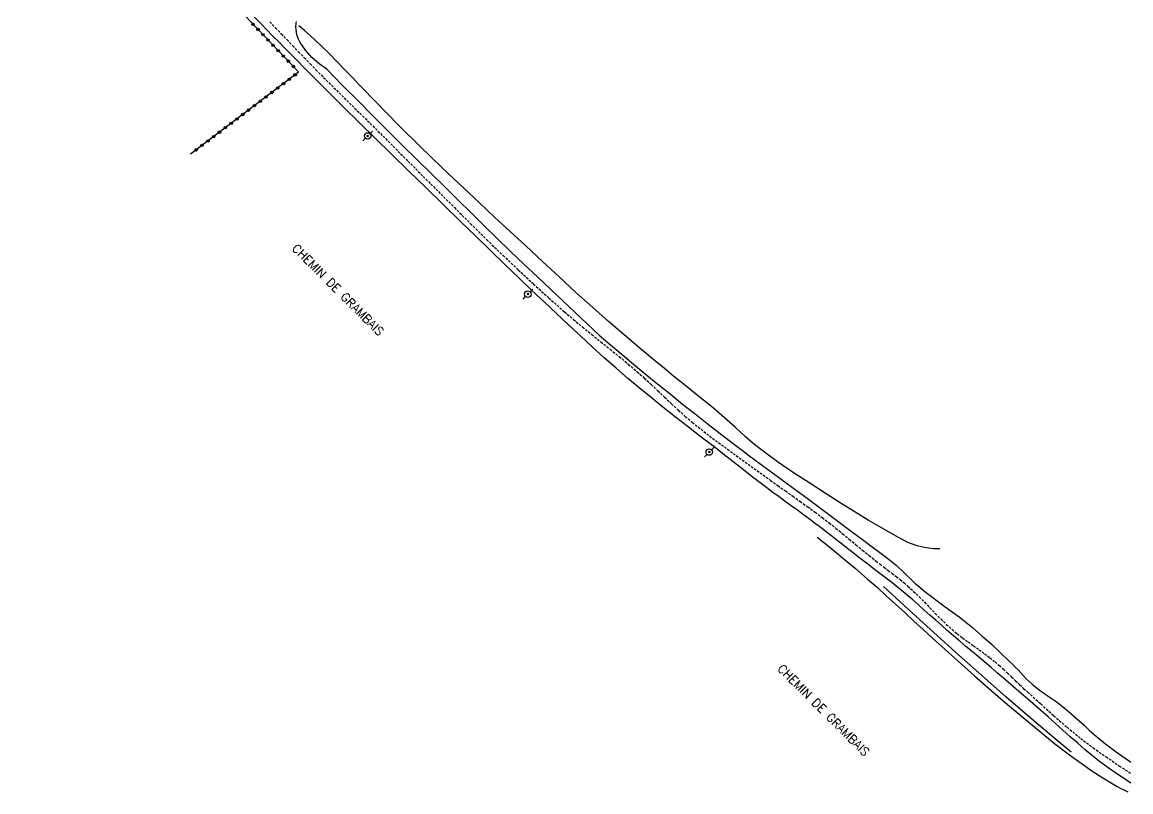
# Model space of a CAD drawing. Header units: millimetres. Extents: x 145000 to 146000, y 142999 to 144002.
# Drawn here: x 145772.2 to 146000, y 143461.3 to 143619.4 of the extents above; entities that cross this region are included whole.
import ezdxf

# ---------------------------------------------------------------- set-up
doc = ezdxf.new("R2010")
doc.units = ezdxf.units.MM
doc.linetypes.add('DASHED', pattern=[0.75, 0.5, -0.25])
doc.layers.get('0').update_dxf_attribs({"linetype": 'CONTINUOUS'})
for name, color, linetype in [('W0001', 6, 'DASHED'), ('W0008', 7, 'CONTINUOUS'), ('W0211', 2, 'CONTINUOUS'), ('W0300', 7, 'CONTINUOUS'), ('W0323', 7, 'CONTINUOUS'), ('W0473', 7, 'CONTINUOUS'), ('W0989', 7, 'CONTINUOUS')]:
    doc.layers.add(name, color=color, linetype=linetype)
doc.styles.get("Standard").update_dxf_attribs({"font": 'romans.shx', "width": 0.85})

# ---------------------------------------------------------------- blocks, each defined once
blk = doc.blocks.new('T473')
for p, q in [((-0.166667, 0.166667), (0.166667, -0.166667)), ((-0.166667, -0.166667), (0.166667, 0.166667)), ((0.500001, 0.500001), (1.000002, 1.000002)), ((-1.000002, -1.000002), (-0.500001, -0.500001))]:
    blk.add_line(p, q)
blk.add_ellipse((0, 0), major_axis=(0.471405, 0.471405), ratio=1, start_param=5.4977871438, end_param=11.780972451)
blk = doc.blocks.new('t323o')
at = {"color": 0, "linetype": 'Continuous'}
for radius in [0.25, 0.15]:
    blk.add_circle((0, 0), radius, dxfattribs=at)

msp = doc.modelspace()

# ---------------------------------------------------------------- linework, layer by layer
at = {"layer": 'W0001'}
msp.add_lwpolyline([(145823.07, 143619.52), (145824.26, 143618.29), (145825.45, 143617.06), (145826.63, 143615.83), (145827.81, 143614.59), (145828.99, 143613.35), (145830.18, 143612.12), (145831.37, 143610.89), (145832.56, 143609.67), (145834.14, 143608.08), (145835.73, 143606.5), (145837.32, 143604.93), (145838.92, 143603.36), (145840.52, 143601.79), (145842.12, 143600.22), (145843.72, 143598.65), (145845.31, 143597.08), (145846.86, 143595.52), (145848.42, 143593.97), (145849.97, 143592.41), (145851.52, 143590.86), (145853.07, 143589.3), (145854.62, 143587.75), (145856.17, 143586.19), (145857.73, 143584.64), (145861.03, 143581.35), (145864.34, 143578.05), (145867.66, 143574.77), (145871.02, 143571.52), (145874.13, 143568.58), (145877.27, 143565.66), (145880.43, 143562.78), (145883.64, 143559.94), (145885.48, 143558.37), (145887.35, 143556.82), (145889.23, 143555.3), (145891.11, 143553.78), (145893, 143552.27), (145894.88, 143550.74), (145896.74, 143549.2), (145898.58, 143547.63), (145900.02, 143546.35), (145901.43, 143545.04), (145902.83, 143543.72), (145904.21, 143542.39), (145905.61, 143541.06), (145907.02, 143539.75), (145908.45, 143538.47), (145909.92, 143537.22), (145913.47, 143534.41), (145917.11, 143531.72), (145920.79, 143529.08), (145924.46, 143526.43), (145925.98, 143525.33), (145927.5, 143524.24), (145929.03, 143523.16), (145930.56, 143522.08), (145932.09, 143520.99), (145933.61, 143519.9), (145935.13, 143518.79), (145936.62, 143517.66), (145938.03, 143516.57), (145939.41, 143515.47), (145940.79, 143514.36), (145942.16, 143513.23), (145943.53, 143512.1), (145944.9, 143510.98), (145946.27, 143509.86), (145947.65, 143508.74), (145948.47, 143508.1), (145949.3, 143507.47), (145950.13, 143506.84), (145950.95, 143506.21), (145951.78, 143505.57), (145952.6, 143504.93), (145953.4, 143504.27), (145954.19, 143503.59), (145955.37, 143502.52), (145956.51, 143501.41), (145957.62, 143500.28), (145958.72, 143499.13), (145959.82, 143497.98), (145960.94, 143496.85), (145962.09, 143495.75), (145963.28, 143494.69), (145964.34, 143493.81), (145965.44, 143492.96), (145966.56, 143492.14), (145967.69, 143491.34), (145968.82, 143490.54), (145969.94, 143489.72), (145971.04, 143488.89), (145972.12, 143488.02), (145972.99, 143487.28), (145973.84, 143486.52), (145974.67, 143485.74), (145975.5, 143484.96), (145976.32, 143484.17), (145977.15, 143483.38), (145977.98, 143482.6), (145978.82, 143481.83), (145981.5, 143479.41), (145984.18, 143476.98), (145986.9, 143474.6), (145989.7, 143472.31), (145992.29, 143470.37), (145994.94, 143468.52), (145997.63, 143466.71), (146000, 143465.12)], dxfattribs=at)
at = {"layer": 'W0008'}
for points in [[(146000, 143463.15), (145999.11, 143463.73), (145997.31, 143464.9), (145995.54, 143466.11), (145993.81, 143467.39), (145992.2, 143468.66), (145990.63, 143469.97), (145989.09, 143471.31), (145987.56, 143472.67), (145986.05, 143474.04), (145984.53, 143475.41), (145983.01, 143476.77), (145981.47, 143478.12), (145979.25, 143480.04), (145977.02, 143481.95), (145974.8, 143483.86), (145972.57, 143485.77), (145971.28, 143486.87), (145969.99, 143487.96), (145968.7, 143489.05), (145967.41, 143490.14), (145966.13, 143491.23), (145964.84, 143492.32), (145963.55, 143493.42), (145962.27, 143494.52), (145961.09, 143495.55), (145959.91, 143496.59), (145958.73, 143497.64), (145957.56, 143498.68), (145956.38, 143499.73), (145955.19, 143500.76), (145954, 143501.79), (145952.79, 143502.8), (145951.71, 143503.67), (145950.63, 143504.52), (145949.53, 143505.37), (145948.43, 143506.21), (145947.33, 143507.04), (145946.23, 143507.88), (145945.13, 143508.71), (145944.03, 143509.56), (145942.93, 143510.41), (145941.83, 143511.27), (145940.74, 143512.13), (145939.64, 143512.99), (145938.55, 143513.85), (145937.45, 143514.7), (145936.35, 143515.55), (145935.24, 143516.39), (145934, 143517.33), (145932.74, 143518.26), (145931.49, 143519.18), (145930.23, 143520.09), (145928.97, 143521.01), (145927.71, 143521.93), (145926.46, 143522.85), (145925.21, 143523.79), (145922.49, 143525.87), (145919.79, 143527.97), (145917.09, 143530.08), (145914.39, 143532.19), (145911.75, 143534.23), (145909.1, 143536.26), (145906.46, 143538.31), (145903.84, 143540.39), (145901.41, 143542.34), (145898.99, 143544.31), (145896.6, 143546.31), (145894.23, 143548.34), (145891.77, 143550.53), (145889.34, 143552.75), (145886.93, 143554.99), (145884.53, 143557.23), (145881.98, 143559.6), (145879.44, 143561.98), (145876.91, 143564.36), (145874.39, 143566.76), (145871.36, 143569.68), (145868.33, 143572.62), (145865.32, 143575.56), (145862.3, 143578.5), (145858.74, 143581.95), (145855.19, 143585.4), (145851.64, 143588.85), (145848.1, 143592.3), (145844.79, 143595.54), (145841.49, 143598.78), (145838.19, 143602.03), (145834.91, 143605.3), (145832.72, 143607.49), (145830.54, 143609.69), (145828.37, 143611.89), (145826.2, 143614.1), (145824.93, 143615.38), (145823.67, 143616.67), (145822.41, 143617.96), (145821.15, 143619.25), (145819.89, 143620.54)], [(145834.8, 143609.76), (145833.2, 143610.89), (145831.74, 143612.2), (145830.45, 143613.67), (145829.35, 143615.28), (145829.01, 143615.93), (145828.74, 143616.62), (145828.56, 143617.33), (145828.47, 143618.06), (145828.46, 143618.38), (145828.46, 143618.69), (145828.48, 143619), (145828.52, 143619.31), (145828.58, 143619.61)], [(145834.8, 143609.76), (145837.97, 143606.54), (145841.16, 143603.33), (145844.35, 143600.13), (145847.55, 143596.93), (145850.45, 143594.06), (145853.36, 143591.19), (145856.27, 143588.33), (145859.17, 143585.46), (145861.81, 143582.86), (145864.43, 143580.26), (145867.07, 143577.66), (145869.72, 143575.08), (145872.5, 143572.41), (145875.3, 143569.76), (145878.1, 143567.12), (145880.91, 143564.48), (145883.36, 143562.14), (145885.81, 143559.8), (145888.28, 143557.47), (145890.78, 143555.18), (145893.1, 143553.15), (145895.46, 143551.16), (145897.83, 143549.19), (145900.21, 143547.23), (145902.76, 143545.14), (145905.33, 143543.07), (145907.91, 143541.01), (145910.5, 143538.97), (145912.9, 143537.07), (145915.32, 143535.19), (145917.74, 143533.31), (145920.18, 143531.46), (145921.46, 143530.5), (145922.74, 143529.55), (145924.03, 143528.6), (145925.32, 143527.66), (145926.61, 143526.72), (145927.91, 143525.78), (145929.2, 143524.83), (145930.48, 143523.88), (145933.5, 143521.64), (145936.52, 143519.38), (145939.53, 143517.12), (145942.54, 143514.86), (145944.84, 143513.16), (145947.16, 143511.47), (145949.46, 143509.75), (145951.69, 143507.95), (145952.29, 143507.43), (145952.87, 143506.9), (145953.44, 143506.35), (145954, 143505.8), (145954.57, 143505.25), (145955.14, 143504.7), (145955.72, 143504.16), (145956.31, 143503.64), (145957.67, 143502.53), (145959.06, 143501.45), (145960.46, 143500.4), (145961.88, 143499.37), (145963.3, 143498.33), (145964.7, 143497.28), (145966.09, 143496.21), (145967.46, 143495.11), (145969.42, 143493.42), (145971.34, 143491.69), (145973.23, 143489.93), (145975.1, 143488.15), (145975.68, 143487.57), (145976.26, 143486.98), (145976.82, 143486.38), (145977.38, 143485.78), (145977.94, 143485.18), (145978.52, 143484.59), (145979.11, 143484.02), (145979.72, 143483.47), (145980.47, 143482.85), (145981.25, 143482.26), (145982.04, 143481.69), (145982.84, 143481.14), (145983.64, 143480.59), (145984.43, 143480.03), (145985.22, 143479.46), (145985.99, 143478.87), (145987.12, 143477.94), (145988.22, 143476.98), (145989.31, 143476), (145990.39, 143475.01), (145991.47, 143474.02), (145992.57, 143473.05), (145993.68, 143472.1), (145994.83, 143471.19), (145997.25, 143469.38), (145999.73, 143467.63), (146000, 143467.46)]]:
    msp.add_lwpolyline(points, dxfattribs=at)
at = {"layer": 'W0211'}
for points in [[(145960.73, 143511.27), (145959.55, 143511.27), (145958.38, 143511.38), (145957.23, 143511.58), (145956.09, 143511.88), (145954.21, 143512.59), (145952.41, 143513.49), (145950.66, 143514.49), (145948.93, 143515.48), (145946, 143517.17), (145943.12, 143518.93), (145940.26, 143520.74), (145937.41, 143522.56), (145934.06, 143524.72), (145930.71, 143526.89), (145927.4, 143529.14), (145924.18, 143531.5), (145923.04, 143532.4), (145921.93, 143533.34), (145920.83, 143534.3), (145919.75, 143535.27), (145918.68, 143536.25), (145917.6, 143537.23), (145916.51, 143538.19), (145915.41, 143539.14), (145913.81, 143540.47), (145912.2, 143541.8), (145910.58, 143543.11), (145908.96, 143544.41), (145907.33, 143545.72), (145905.71, 143547.03), (145904.1, 143548.35), (145902.49, 143549.67), (145899.2, 143552.43), (145895.92, 143555.19), (145892.66, 143557.98), (145889.43, 143560.81), (145885.96, 143563.94), (145882.53, 143567.11), (145879.11, 143570.3), (145875.69, 143573.48), (145872.49, 143576.45), (145869.28, 143579.42), (145866.08, 143582.4), (145862.9, 143585.39), (145859.74, 143588.39), (145856.6, 143591.4), (145853.47, 143594.42), (145850.37, 143597.48), (145849.08, 143598.77), (145847.8, 143600.06), (145846.52, 143601.37), (145845.26, 143602.68), (145843.99, 143603.99), (145842.72, 143605.3), (145841.45, 143606.61), (145840.18, 143607.92), (145838.55, 143609.62), (145836.92, 143611.32), (145835.27, 143613.01), (145833.59, 143614.67), (145832.49, 143615.71), (145831.37, 143616.73), (145830.23, 143617.73), (145829.08, 143618.71)], [(145935.52, 143513.69), (145938.16, 143511.58), (145940.77, 143509.43), (145943.36, 143507.26), (145945.92, 143505.06), (145947.85, 143503.36), (145949.76, 143501.63), (145951.66, 143499.9), (145953.55, 143498.15), (145955.44, 143496.4), (145957.33, 143494.66), (145959.23, 143492.92), (145961.14, 143491.19), (145964.49, 143488.19), (145967.86, 143485.2), (145971.25, 143482.23), (145974.67, 143479.3), (145977.87, 143476.6), (145981.08, 143473.92), (145984.34, 143471.29), (145987.67, 143468.75), (145989.82, 143467.2), (145992.01, 143465.69), (145994.24, 143464.24), (145996.5, 143462.85), (145997.21, 143462.44), (145997.93, 143462.06), (145998.67, 143461.69), (145999.41, 143461.35)]]:
    msp.add_lwpolyline(points, dxfattribs=at)
at = {"layer": 'W0300'}
msp.add_lwpolyline([(145987.72, 143469.46), (145983.23, 143473.24), (145978.77, 143477.05), (145974.33, 143480.89), (145969.92, 143484.77), (145964.69, 143489.41), (145959.5, 143494.09), (145954.34, 143498.81), (145949.21, 143503.55)], dxfattribs=at)
at = {"layer": 'W0323'}
for points in [[(145828.95, 143609.27), (145819.16, 143619.5), (145811.5, 143627.72), (145798.84, 143640.34), (145786.95, 143652.67), (145784.09, 143655.8), (145778.08, 143663.31), (145772.2, 143671)], [(145828.99, 143609.15), (145808.53, 143593.66), (145806.77, 143592.33)]]:
    msp.add_lwpolyline(points, dxfattribs=at)

# ---------------------------------------------------------------- block references
for p, rotation in [((145819.61, 143619.02), 133.7438780644832), ((145820.65, 143617.94), 133.7438780644832), ((145821.69, 143616.86), 133.7438780644832), ((145822.73, 143615.77), 133.7438780644832), ((145823.76, 143614.69), 133.7438780644832), ((145824.8, 143613.6), 133.7438780644832), ((145825.84, 143612.52), 133.7438780644832), ((145826.87, 143611.44), 133.7438780644832), ((145827.91, 143610.35), 133.7438780644832), ((145827.1, 143607.72), 217.1458239429651), ((145828.3, 143608.63), 217.1458239429651), ((145824.71, 143605.91), 217.1458239429651), ((145825.9, 143606.82), 217.1458239429651), ((145821.12, 143603.2), 217.1458239429651), ((145822.32, 143604.1), 217.1458239429651), ((145823.51, 143605.01), 217.1458239429651), ((145818.73, 143601.38), 217.1458239429651), ((145819.93, 143602.29), 217.1458239429651), ((145815.14, 143598.67), 217.1458239429651), ((145816.34, 143599.57), 217.1458239429651), ((145817.53, 143600.48), 217.1458239429651), ((145812.75, 143596.85), 217.1458239429651), ((145813.95, 143597.76), 217.1458239429651), ((145809.17, 143594.14), 217.1458239429651), ((145810.36, 143595.04), 217.1458239429651), ((145811.56, 143595.95), 217.1458239429651), ((145807.97, 143593.23), 216.9194302516169)]:
    msp.add_blockref('t323o', p, dxfattribs=dict(at, rotation=rotation))
at = {"layer": 'W0473'}
for p in [(145843.2, 143596.07), (145876.11, 143563.58), (145913.38, 143531.14)]:
    msp.add_blockref('T473', p, dxfattribs=at)

# ---------------------------------------------------------------- texts
at = {"layer": 'W0989'}
for p in [(145827.5, 143572.84), (145927.27, 143486.49)]:
    msp.add_text('CHEMIN DE GRAMBAIS   ', height=1.75, rotation=315, dxfattribs=at).set_placement(p)

doc.saveas('drawing.dxf')
